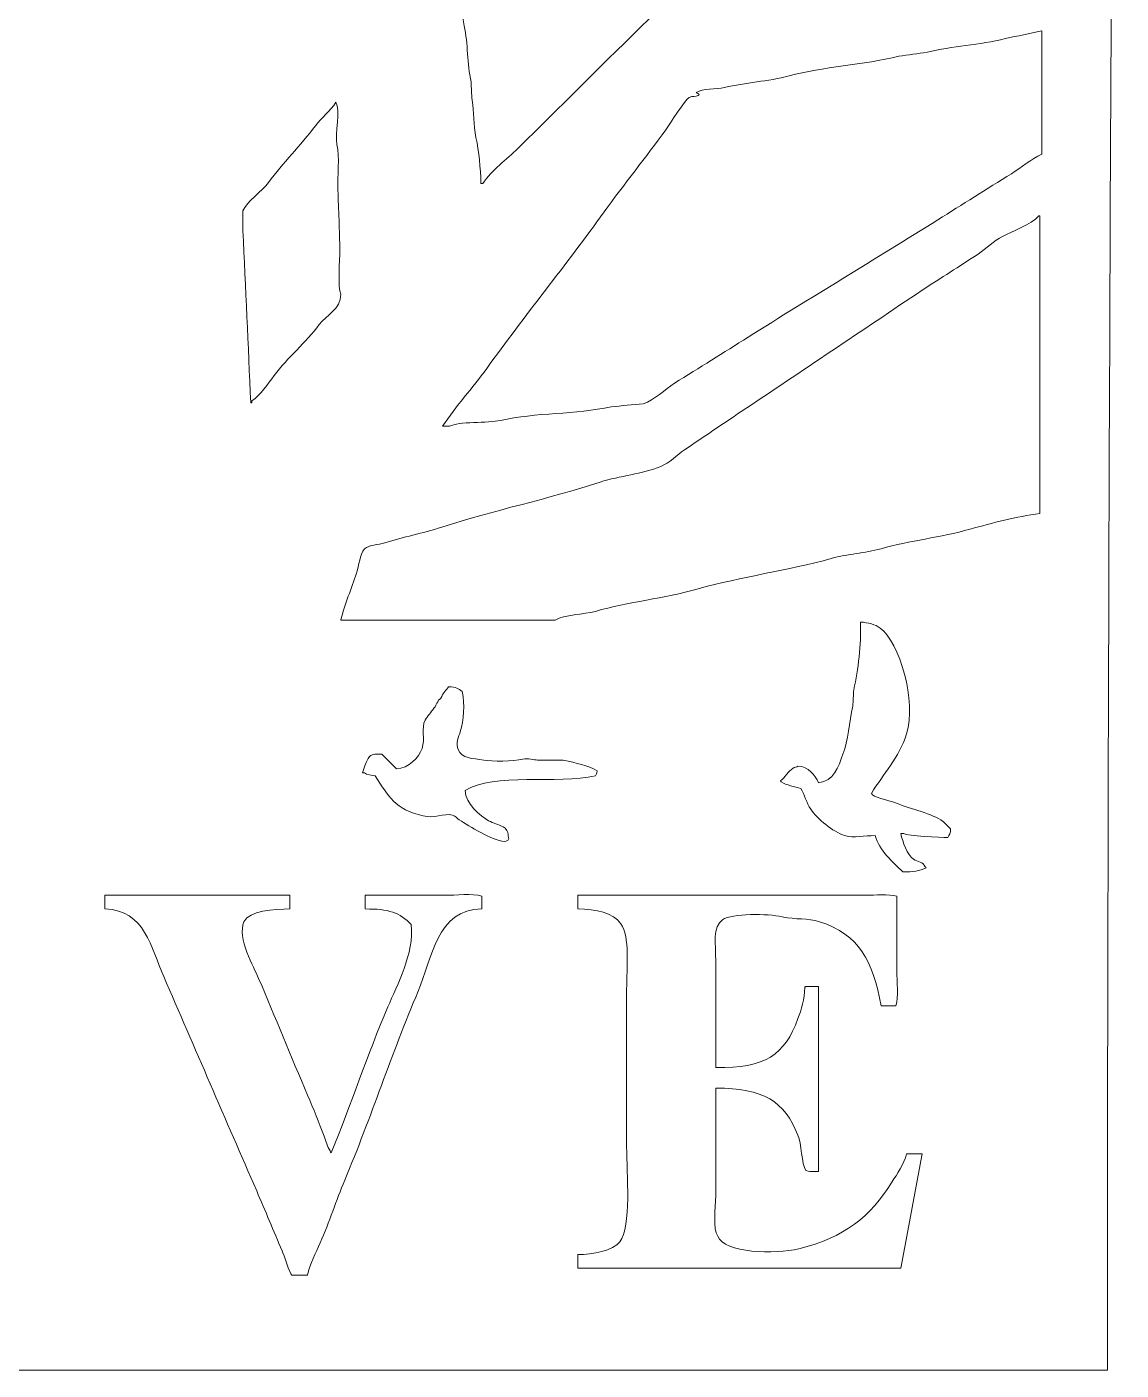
# Model space of a CAD drawing. Header units: centimetres. Extents: x -9.7 to 9.8, y -11.5 to 4.4.
# Drawn here: x -4.92 to -0.52, y -11.55 to -6.15 of the extents above; entities that cross this region are included whole.
import ezdxf

# ---------------------------------------------------------------- set-up
doc = ezdxf.new("R2010")
doc.units = ezdxf.units.CM
doc.header["$MEASUREMENT"] = 0
doc.layers.add('layer 1', color=7, linetype='Continuous')

msp = doc.modelspace()

# ---------------------------------------------------------------- linework, layer by layer
at = {"layer": 'layer 1', "color": 250, "lineweight": 9}
for points, knots in [([(-9.65926, 4.42068), (-6.61241, 4.42068), (-3.56466, 4.42068), (-0.51781, 4.42068), (-0.51781, 4.42068), (-0.51781, -0.9355), (-0.57291, -6.25911), (-0.57291, -11.54931), (-0.57291, -11.54931), (-3.59483, -11.54931), (-6.61765, -11.54931), (-9.63958, -11.54931), (-9.63958, -11.54931), (-9.63958, -10.63068), (-9.63958, -9.71178), (-9.63958, -8.79315), (-9.63958, -8.79315), (-9.64614, -8.79315), (-9.6527, -8.79315), (-9.65926, -8.79315), (-9.65926, -8.79315), (-9.65926, -4.38898), (-9.65926, 0.01651), (-9.65926, 4.42068)], [0, 0, 0, 0, 0.1428571, 0.1428571, 0.1428571, 0.1428571, 0.2857143, 0.2857143, 0.2857143, 0.2857143, 0.4285714, 0.4285714, 0.4285714, 0.4285714, 0.5714286, 0.5714286, 0.5714286, 0.5714286, 0.7142857, 0.7142857, 0.7142857, 0.7142857, 1, 1, 1, 1]), ([(-0.8372, -4.50535), (-0.83588, -4.39905), (-0.83457, -4.29272), (-0.83326, -4.18642), (-0.83326, -4.18642), (-0.83588, -4.18642), (-0.83851, -4.18642), (-0.84113, -4.18642), (-0.84113, -4.18642), (-0.89068, -4.23482), (-0.97725, -4.27022), (-1.03789, -4.30848), (-1.03789, -4.30848), (-1.154, -4.38174), (-1.27195, -4.4595), (-1.38812, -4.53291), (-1.38812, -4.53291), (-1.50586, -4.60732), (-1.54243, -4.65135), (-1.61243, -4.69828), (-1.61243, -4.69828), (-1.67601, -4.74092), (-1.73853, -4.78023), (-1.80131, -4.82428), (-1.80131, -4.82428), (-1.81571, -4.83438), (-1.83286, -4.85629), (-1.84854, -4.86365), (-1.84854, -4.86365), (-1.99089, -4.93054), (-2.1026, -5.03629), (-2.22632, -5.12352), (-2.22632, -5.12352), (-2.43349, -5.26959), (-2.64134, -5.41542), (-2.84808, -5.56057), (-2.84808, -5.56057), (-2.94693, -5.62997), (-3.03564, -5.70911), (-3.1078, -5.80468), (-3.1078, -5.80468), (-3.13659, -5.84281), (-3.18256, -5.85005), (-3.18257, -5.91887), (-3.18257, -5.91887), (-3.17736, -5.92749), (-3.18163, -5.94105), (-3.17863, -5.9543), (-3.17863, -5.9543), (-3.16518, -6.01369), (-3.17317, -6.07946), (-3.15896, -6.1433), (-3.15896, -6.1433), (-3.14337, -6.21327), (-3.14699, -6.2975), (-3.13141, -6.36773), (-3.13141, -6.36773), (-3.1301, -6.39266), (-3.12879, -6.4176), (-3.12747, -6.44254), (-3.12747, -6.44254), (-3.11719, -6.48878), (-3.12306, -6.54123), (-3.11173, -6.59215), (-3.11173, -6.59215), (-3.09927, -6.64818), (-3.09297, -6.71457), (-3.09206, -6.77721), (-3.09206, -6.77721), (-3.08943, -6.77721), (-3.08681, -6.77721), (-3.08419, -6.77721), (-3.08419, -6.77721), (-3.04876, -6.72381), (-2.98763, -6.6806), (-2.94252, -6.63547), (-2.94252, -6.63547), (-2.83562, -6.5285), (-2.72674, -6.42351), (-2.61984, -6.31654), (-2.61984, -6.31654), (-2.448, -6.14461), (-2.27223, -5.97662), (-2.10039, -5.80468), (-2.10039, -5.80468), (-2.01251, -5.71545), (-1.92461, -5.62618), (-1.83673, -5.53694), (-1.83673, -5.53694), (-1.73673, -5.46135), (-1.63671, -5.37304), (-1.56127, -5.27314), (-1.56127, -5.27314), (-1.54291, -5.25608), (-1.52454, -5.23901), (-1.50618, -5.22195), (-1.50618, -5.22195), (-1.45409, -5.16984), (-1.39724, -5.11556), (-1.3527, -5.05658), (-1.3527, -5.05658), (-1.31729, -5.02246), (-1.28187, -4.98833), (-1.24645, -4.95421), (-1.24645, -4.95421), (-1.21637, -4.91438), (-1.17346, -4.88672), (-1.14414, -4.8479), (-1.14414, -4.8479), (-1.12262, -4.81942), (-0.84949, -4.57233), (-0.8372, -4.50535)], [0, 0, 0, 0, 0.0344828, 0.0344828, 0.0344828, 0.0344828, 0.0689655, 0.0689655, 0.0689655, 0.0689655, 0.1034483, 0.1034483, 0.1034483, 0.1034483, 0.137931, 0.137931, 0.137931, 0.137931, 0.1724138, 0.1724138, 0.1724138, 0.1724138, 0.2068966, 0.2068966, 0.2068966, 0.2068966, 0.2413793, 0.2413793, 0.2413793, 0.2413793, 0.2758621, 0.2758621, 0.2758621, 0.2758621, 0.3103448, 0.3103448, 0.3103448, 0.3103448, 0.3448276, 0.3448276, 0.3448276, 0.3448276, 0.3793103, 0.3793103, 0.3793103, 0.3793103, 0.4137931, 0.4137931, 0.4137931, 0.4137931, 0.4482759, 0.4482759, 0.4482759, 0.4482759, 0.4827586, 0.4827586, 0.4827586, 0.4827586, 0.5172414, 0.5172414, 0.5172414, 0.5172414, 0.5517241, 0.5517241, 0.5517241, 0.5517241, 0.5862069, 0.5862069, 0.5862069, 0.5862069, 0.6206897, 0.6206897, 0.6206897, 0.6206897, 0.6551724, 0.6551724, 0.6551724, 0.6551724, 0.6896552, 0.6896552, 0.6896552, 0.6896552, 0.7241379, 0.7241379, 0.7241379, 0.7241379, 0.7586207, 0.7586207, 0.7586207, 0.7586207, 0.7931034, 0.7931034, 0.7931034, 0.7931034, 0.8275862, 0.8275862, 0.8275862, 0.8275862, 0.862069, 0.862069, 0.862069, 0.862069, 0.8965517, 0.8965517, 0.8965517, 0.8965517, 0.9310345, 0.9310345, 0.9310345, 0.9310345, 1, 1, 1, 1]), ([(-0.8372, -6.16298), (-0.88572, -6.17349), (-0.93427, -6.18399), (-0.9828, -6.19449), (-0.9828, -6.19449), (-1.08793, -6.22117), (-1.19689, -6.22353), (-1.29761, -6.24961), (-1.29761, -6.24961), (-1.33565, -6.25486), (-1.3737, -6.26011), (-1.41173, -6.26536), (-1.41173, -6.26536), (-1.5547, -6.30148), (-1.71749, -6.30744), (-1.85247, -6.3441), (-1.85247, -6.3441), (-1.93746, -6.36719), (-2.02882, -6.37034), (-2.1122, -6.39135), (-2.1122, -6.39135), (-2.14764, -6.40028), (-2.19838, -6.3926), (-2.22632, -6.41104), (-2.22632, -6.41104), (-2.21589, -6.41786), (-2.20946, -6.41631), (-2.21845, -6.42285), (-2.21845, -6.42285), (-2.22832, -6.42994), (-2.24093, -6.42427), (-2.25386, -6.43072), (-2.25386, -6.43072), (-2.26962, -6.43858), (-2.33307, -6.53945), (-2.34831, -6.56066), (-2.34831, -6.56066), (-2.42831, -6.67201), (-2.51547, -6.779), (-2.59622, -6.8914), (-2.59622, -6.8914), (-2.74895, -7.10397), (-2.91498, -7.30776), (-3.06845, -7.52138), (-3.06845, -7.52138), (-3.12462, -7.59957), (-3.19317, -7.67206), (-3.24553, -7.75368), (-3.24553, -7.75368), (-3.23635, -7.75368), (-3.22717, -7.75368), (-3.21798, -7.75368), (-3.21798, -7.75368), (-3.18308, -7.733), (-3.06325, -7.74152), (-3.01335, -7.73006), (-3.01335, -7.73006), (-2.87124, -7.6974), (-2.71042, -7.70699), (-2.56868, -7.67494), (-2.56868, -7.67494), (-2.5254, -7.671), (-2.4821, -7.66706), (-2.43882, -7.66312), (-2.43882, -7.66312), (-2.39548, -7.64826), (-2.3511, -7.6046), (-2.31289, -7.58044), (-2.31289, -7.58044), (-2.21396, -7.51787), (-2.11517, -7.45698), (-2.01775, -7.39538), (-2.01775, -7.39538), (-1.76371, -7.23475), (-1.50855, -7.08342), (-1.25432, -6.92289), (-1.25432, -6.92289), (-1.15708, -6.8615), (-1.05821, -6.80026), (-0.95919, -6.73784), (-0.95919, -6.73784), (-0.91911, -6.71258), (-0.88074, -6.68131), (-0.8372, -6.65909), (-0.8372, -6.65909), (-0.8372, -6.49374), (-0.8372, -6.32834), (-0.8372, -6.16298)], [0, 0, 0, 0, 0.0434783, 0.0434783, 0.0434783, 0.0434783, 0.0869565, 0.0869565, 0.0869565, 0.0869565, 0.1304348, 0.1304348, 0.1304348, 0.1304348, 0.173913, 0.173913, 0.173913, 0.173913, 0.2173913, 0.2173913, 0.2173913, 0.2173913, 0.2608696, 0.2608696, 0.2608696, 0.2608696, 0.3043478, 0.3043478, 0.3043478, 0.3043478, 0.3478261, 0.3478261, 0.3478261, 0.3478261, 0.3913043, 0.3913043, 0.3913043, 0.3913043, 0.4347826, 0.4347826, 0.4347826, 0.4347826, 0.4782609, 0.4782609, 0.4782609, 0.4782609, 0.5217391, 0.5217391, 0.5217391, 0.5217391, 0.5652174, 0.5652174, 0.5652174, 0.5652174, 0.6086957, 0.6086957, 0.6086957, 0.6086957, 0.6521739, 0.6521739, 0.6521739, 0.6521739, 0.6956522, 0.6956522, 0.6956522, 0.6956522, 0.7391304, 0.7391304, 0.7391304, 0.7391304, 0.7826087, 0.7826087, 0.7826087, 0.7826087, 0.826087, 0.826087, 0.826087, 0.826087, 0.8695652, 0.8695652, 0.8695652, 0.8695652, 0.9130435, 0.9130435, 0.9130435, 0.9130435, 1, 1, 1, 1]), ([(-3.67447, -6.45041), (-3.69704, -6.48616), (-3.73233, -6.512), (-3.75711, -6.54491), (-3.75711, -6.54491), (-3.81697, -6.62442), (-3.88615, -6.69375), (-3.946, -6.77328), (-3.946, -6.77328), (-3.97036, -6.80566), (-4.03391, -6.85199), (-4.04831, -6.88746), (-4.04831, -6.88746), (-4.04831, -6.91371), (-4.04831, -6.93996), (-4.04831, -6.96621), (-4.04831, -6.96621), (-4.03782, -7.19718), (-4.02732, -7.42822), (-4.01683, -7.65918), (-4.01683, -7.65918), (-4.01552, -7.65918), (-4.0142, -7.65918), (-4.01289, -7.65918), (-4.01289, -7.65918), (-4.01289, -7.65656), (-4.01289, -7.65394), (-4.01289, -7.65131), (-4.01289, -7.65131), (-3.97735, -7.62773), (-3.94803, -7.58293), (-3.92238, -7.54894), (-3.92238, -7.54894), (-3.86804, -7.47692), (-3.79643, -7.41717), (-3.74136, -7.34419), (-3.74136, -7.34419), (-3.71343, -7.30717), (-3.6558, -7.28413), (-3.65479, -7.22214), (-3.65479, -7.22214), (-3.66906, -7.19871), (-3.65825, -7.08245), (-3.65873, -7.04496), (-3.65873, -7.04496), (-3.65965, -6.97205), (-3.66413, -6.87747), (-3.66659, -6.80478), (-3.66659, -6.80478), (-3.66861, -6.74518), (-3.65922, -6.67239), (-3.67053, -6.61972), (-3.67053, -6.61972), (-3.67975, -6.57681), (-3.65541, -6.48127), (-3.67447, -6.45041)], [0, 0, 0, 0, 0.0666667, 0.0666667, 0.0666667, 0.0666667, 0.1333333, 0.1333333, 0.1333333, 0.1333333, 0.2, 0.2, 0.2, 0.2, 0.2666667, 0.2666667, 0.2666667, 0.2666667, 0.3333333, 0.3333333, 0.3333333, 0.3333333, 0.4, 0.4, 0.4, 0.4, 0.4666667, 0.4666667, 0.4666667, 0.4666667, 0.5333333, 0.5333333, 0.5333333, 0.5333333, 0.6, 0.6, 0.6, 0.6, 0.6666667, 0.6666667, 0.6666667, 0.6666667, 0.7333333, 0.7333333, 0.7333333, 0.7333333, 0.8, 0.8, 0.8, 0.8, 0.8666667, 0.8666667, 0.8666667, 0.8666667, 1, 1, 1, 1]), ([(-0.84507, -8.10411), (-0.84507, -7.70516), (-0.84507, -7.30609), (-0.84507, -6.90715), (-0.84507, -6.90715), (-0.84638, -6.90715), (-0.84769, -6.90715), (-0.849, -6.90715), (-0.849, -6.90715), (-0.87852, -6.94291), (-0.95855, -6.97057), (-0.9946, -6.98983), (-0.9946, -6.98983), (-1.02841, -7.00789), (-1.06101, -7.03934), (-1.09298, -7.0607), (-1.09298, -7.0607), (-1.16819, -7.11094), (-1.24196, -7.15624), (-1.31729, -7.20639), (-1.31729, -7.20639), (-1.55989, -7.36792), (-1.80143, -7.53224), (-2.0453, -7.69462), (-2.0453, -7.69462), (-2.12122, -7.74517), (-2.19649, -7.79687), (-2.27354, -7.84818), (-2.27354, -7.84818), (-2.30287, -7.86771), (-2.33506, -7.90175), (-2.36798, -7.91511), (-2.36798, -7.91511), (-2.44496, -7.94635), (-2.53182, -7.95201), (-2.61197, -7.97811), (-2.61197, -7.97811), (-2.81909, -8.04556), (-3.04214, -8.09209), (-3.24946, -8.15923), (-3.24946, -8.15923), (-3.32635, -8.18413), (-3.40451, -8.19857), (-3.47771, -8.22223), (-3.47771, -8.22223), (-3.50612, -8.23141), (-3.53957, -8.22929), (-3.56034, -8.24585), (-3.56034, -8.24585), (-3.57952, -8.27175), (-3.58068, -8.3107), (-3.59183, -8.34429), (-3.59183, -8.34429), (-3.61189, -8.40476), (-3.63903, -8.46892), (-3.65479, -8.53328), (-3.65479, -8.53328), (-3.36755, -8.53328), (-3.08022, -8.53328), (-2.79298, -8.53328), (-2.79298, -8.53328), (-2.75694, -8.50969), (-2.6785, -8.51117), (-2.63164, -8.49785), (-2.63164, -8.49785), (-2.49832, -8.45994), (-2.356, -8.44616), (-2.21845, -8.40729), (-2.21845, -8.40729), (-2.04562, -8.35844), (-1.85623, -8.33377), (-1.68326, -8.28523), (-1.68326, -8.28523), (-1.61454, -8.26594), (-1.55126, -8.2652), (-1.48257, -8.24585), (-1.48257, -8.24585), (-1.3674, -8.21343), (-1.24376, -8.2007), (-1.12446, -8.16711), (-1.12446, -8.16711), (-1.03683, -8.14243), (-0.93804, -8.11683), (-0.84507, -8.10411)], [0, 0, 0, 0, 0.0454545, 0.0454545, 0.0454545, 0.0454545, 0.0909091, 0.0909091, 0.0909091, 0.0909091, 0.1363636, 0.1363636, 0.1363636, 0.1363636, 0.1818182, 0.1818182, 0.1818182, 0.1818182, 0.2272727, 0.2272727, 0.2272727, 0.2272727, 0.2727273, 0.2727273, 0.2727273, 0.2727273, 0.3181818, 0.3181818, 0.3181818, 0.3181818, 0.3636364, 0.3636364, 0.3636364, 0.3636364, 0.4090909, 0.4090909, 0.4090909, 0.4090909, 0.4545455, 0.4545455, 0.4545455, 0.4545455, 0.5, 0.5, 0.5, 0.5, 0.5454545, 0.5454545, 0.5454545, 0.5454545, 0.5909091, 0.5909091, 0.5909091, 0.5909091, 0.6363636, 0.6363636, 0.6363636, 0.6363636, 0.6818182, 0.6818182, 0.6818182, 0.6818182, 0.7272727, 0.7272727, 0.7272727, 0.7272727, 0.7727273, 0.7727273, 0.7727273, 0.7727273, 0.8181818, 0.8181818, 0.8181818, 0.8181818, 0.8636364, 0.8636364, 0.8636364, 0.8636364, 0.9090909, 0.9090909, 0.9090909, 0.9090909, 1, 1, 1, 1]), ([(-1.5652, -8.54116), (-1.56337, -8.63212), (-1.57456, -8.73223), (-1.59275, -8.81284), (-1.59275, -8.81284), (-1.59406, -8.83515), (-1.59537, -8.85746), (-1.59668, -8.87977), (-1.59668, -8.87977), (-1.6114, -8.94265), (-1.61525, -9.01762), (-1.63604, -9.0727), (-1.63604, -9.0727), (-1.65464, -9.12199), (-1.67268, -9.18213), (-1.73442, -9.18689), (-1.73442, -9.18689), (-1.74914, -9.1557), (-1.77373, -9.12267), (-1.81706, -9.11995), (-1.81706, -9.11995), (-1.82241, -9.1243), (-1.83035, -9.12357), (-1.83673, -9.12782), (-1.83673, -9.12782), (-1.85603, -9.14071), (-1.86783, -9.16564), (-1.88789, -9.17901), (-1.88789, -9.17901), (-1.88432, -9.18328), (-1.8882, -9.17934), (-1.88395, -9.18295), (-1.88395, -9.18295), (-1.86391, -9.19817), (-1.83033, -9.20108), (-1.80525, -9.21051), (-1.80525, -9.21051), (-1.79071, -9.23431), (-1.78231, -9.26806), (-1.7659, -9.29319), (-1.7659, -9.29319), (-1.73974, -9.33325), (-1.67702, -9.38379), (-1.62817, -9.39951), (-1.62817, -9.39951), (-1.59496, -9.41019), (-1.54828, -9.39992), (-1.50618, -9.39951), (-1.50618, -9.39951), (-1.49057, -9.46115), (-1.43559, -9.50554), (-1.39599, -9.54519), (-1.39599, -9.54519), (-1.35569, -9.54628), (-1.32698, -9.54146), (-1.30155, -9.52944), (-1.30155, -9.52944), (-1.30512, -9.52517), (-1.30124, -9.5291), (-1.30548, -9.5255), (-1.30548, -9.5255), (-1.31429, -9.50259), (-1.33419, -9.50668), (-1.3527, -9.494), (-1.3527, -9.494), (-1.37872, -9.47619), (-1.39568, -9.42668), (-1.40386, -9.39163), (-1.40386, -9.39163), (-1.39993, -9.39163), (-1.39599, -9.39163), (-1.39206, -9.39163), (-1.39206, -9.39163), (-1.37752, -9.40068), (-1.2435, -9.40741), (-1.21497, -9.40738), (-1.21497, -9.40738), (-1.20796, -9.3954), (-1.20403, -9.39225), (-1.20317, -9.37194), (-1.20317, -9.37194), (-1.21678, -9.36199), (-1.22763, -9.34545), (-1.24252, -9.33651), (-1.24252, -9.33651), (-1.29021, -9.30787), (-1.37805, -9.28783), (-1.43141, -9.26564), (-1.43141, -9.26564), (-1.45566, -9.25555), (-1.51832, -9.24592), (-1.52192, -9.2302), (-1.52192, -9.2302), (-1.47433, -9.15202), (-1.41165, -9.0875), (-1.38025, -8.99002), (-1.38025, -8.99002), (-1.33893, -8.86173), (-1.40901, -8.6205), (-1.4865, -8.56478), (-1.4865, -8.56478), (-1.50622, -8.5506), (-1.53331, -8.54235), (-1.5652, -8.54116)], [0, 0, 0, 0, 0.037037, 0.037037, 0.037037, 0.037037, 0.0740741, 0.0740741, 0.0740741, 0.0740741, 0.1111111, 0.1111111, 0.1111111, 0.1111111, 0.1481481, 0.1481481, 0.1481481, 0.1481481, 0.1851852, 0.1851852, 0.1851852, 0.1851852, 0.2222222, 0.2222222, 0.2222222, 0.2222222, 0.2592593, 0.2592593, 0.2592593, 0.2592593, 0.2962963, 0.2962963, 0.2962963, 0.2962963, 0.3333333, 0.3333333, 0.3333333, 0.3333333, 0.3703704, 0.3703704, 0.3703704, 0.3703704, 0.4074074, 0.4074074, 0.4074074, 0.4074074, 0.4444444, 0.4444444, 0.4444444, 0.4444444, 0.4814815, 0.4814815, 0.4814815, 0.4814815, 0.5185185, 0.5185185, 0.5185185, 0.5185185, 0.5555556, 0.5555556, 0.5555556, 0.5555556, 0.5925926, 0.5925926, 0.5925926, 0.5925926, 0.6296296, 0.6296296, 0.6296296, 0.6296296, 0.6666667, 0.6666667, 0.6666667, 0.6666667, 0.7037037, 0.7037037, 0.7037037, 0.7037037, 0.7407407, 0.7407407, 0.7407407, 0.7407407, 0.7777778, 0.7777778, 0.7777778, 0.7777778, 0.8148148, 0.8148148, 0.8148148, 0.8148148, 0.8518519, 0.8518519, 0.8518519, 0.8518519, 0.8888889, 0.8888889, 0.8888889, 0.8888889, 0.9259259, 0.9259259, 0.9259259, 0.9259259, 1, 1, 1, 1]), ([(-3.22192, -8.80102), (-3.22983, -8.81368), (-3.24382, -8.82575), (-3.24946, -8.8404), (-3.24946, -8.8404), (-3.25078, -8.8509), (-3.26421, -8.85062), (-3.26552, -8.86111), (-3.26552, -8.86111), (-3.27047, -8.86806), (-3.27389, -8.88204), (-3.28095, -8.88765), (-3.28095, -8.88765), (-3.29275, -8.90339), (-3.30456, -8.91915), (-3.31636, -8.93489), (-3.31636, -8.93489), (-3.33135, -8.96853), (-3.31568, -9.01076), (-3.32817, -9.04908), (-3.32817, -9.04908), (-3.34038, -9.08654), (-3.38346, -9.1284), (-3.43048, -9.13176), (-3.43048, -9.13176), (-3.45043, -9.11217), (-3.4695, -9.09226), (-3.48951, -9.0727), (-3.48951, -9.0727), (-3.51193, -9.07241), (-3.52535, -9.06827), (-3.53948, -9.08167), (-3.53948, -9.08167), (-3.5538, -9.10209), (-3.56061, -9.12684), (-3.56821, -9.14751), (-3.56821, -9.14751), (-3.56559, -9.14751), (-3.56297, -9.14751), (-3.56034, -9.14751), (-3.56034, -9.14751), (-3.55065, -9.15441), (-3.53028, -9.15674), (-3.51706, -9.15932), (-3.51706, -9.15932), (-3.46201, -9.24296), (-3.43775, -9.29302), (-3.32423, -9.32076), (-3.32423, -9.32076), (-3.28188, -9.33111), (-3.24094, -9.30972), (-3.20618, -9.31682), (-3.20618, -9.31682), (-3.19758, -9.31857), (-3.18549, -9.33233), (-3.17863, -9.33651), (-3.17863, -9.33651), (-3.13683, -9.36198), (-3.05058, -9.41901), (-2.99761, -9.42313), (-2.99761, -9.42313), (-2.98849, -9.42027), (-2.98502, -9.4231), (-2.98044, -9.41435), (-2.98044, -9.41435), (-2.97728, -9.40971), (-2.98276, -9.4047), (-2.98187, -9.39557), (-2.98187, -9.39557), (-2.98133, -9.38556), (-2.99229, -9.37076), (-3.00155, -9.36407), (-3.00155, -9.36407), (-3.02122, -9.35619), (-3.0409, -9.34832), (-3.06058, -9.34045), (-3.06058, -9.34045), (-3.09492, -9.31922), (-3.15443, -9.27208), (-3.15502, -9.21838), (-3.15502, -9.21838), (-3.0417, -9.14598), (-2.78199, -9.1938), (-2.63164, -9.15932), (-2.63164, -9.15932), (-2.62723, -9.15109), (-2.626, -9.15211), (-2.62377, -9.13964), (-2.62377, -9.13964), (-2.66257, -9.11602), (-2.70684, -9.10842), (-2.7615, -9.09633), (-2.7615, -9.09633), (-2.7956, -9.09633), (-2.82971, -9.09633), (-2.86382, -9.09633), (-2.86382, -9.09633), (-2.87689, -9.09435), (-2.90382, -9.08838), (-2.92285, -9.09239), (-2.92285, -9.09239), (-2.96095, -9.10042), (-3.04845, -9.10239), (-3.08025, -9.09633), (-3.08025, -9.09633), (-3.12581, -9.08764), (-3.16868, -9.092), (-3.18257, -9.05301), (-3.18257, -9.05301), (-3.19565, -9.03222), (-3.1796, -8.9983), (-3.1747, -8.98214), (-3.1747, -8.98214), (-3.16031, -8.93473), (-3.15574, -8.87289), (-3.16683, -8.82071), (-3.16683, -8.82071), (-3.18441, -8.80897), (-3.18986, -8.80109), (-3.22192, -8.80102)], [0, 0, 0, 0, 0.0322581, 0.0322581, 0.0322581, 0.0322581, 0.0645161, 0.0645161, 0.0645161, 0.0645161, 0.0967742, 0.0967742, 0.0967742, 0.0967742, 0.1290323, 0.1290323, 0.1290323, 0.1290323, 0.1612903, 0.1612903, 0.1612903, 0.1612903, 0.1935484, 0.1935484, 0.1935484, 0.1935484, 0.2258065, 0.2258065, 0.2258065, 0.2258065, 0.2580645, 0.2580645, 0.2580645, 0.2580645, 0.2903226, 0.2903226, 0.2903226, 0.2903226, 0.3225806, 0.3225806, 0.3225806, 0.3225806, 0.3548387, 0.3548387, 0.3548387, 0.3548387, 0.3870968, 0.3870968, 0.3870968, 0.3870968, 0.4193548, 0.4193548, 0.4193548, 0.4193548, 0.4516129, 0.4516129, 0.4516129, 0.4516129, 0.483871, 0.483871, 0.483871, 0.483871, 0.516129, 0.516129, 0.516129, 0.516129, 0.5483871, 0.5483871, 0.5483871, 0.5483871, 0.5806452, 0.5806452, 0.5806452, 0.5806452, 0.6129032, 0.6129032, 0.6129032, 0.6129032, 0.6451613, 0.6451613, 0.6451613, 0.6451613, 0.6774194, 0.6774194, 0.6774194, 0.6774194, 0.7096774, 0.7096774, 0.7096774, 0.7096774, 0.7419355, 0.7419355, 0.7419355, 0.7419355, 0.7741935, 0.7741935, 0.7741935, 0.7741935, 0.8064516, 0.8064516, 0.8064516, 0.8064516, 0.8387097, 0.8387097, 0.8387097, 0.8387097, 0.8709677, 0.8709677, 0.8709677, 0.8709677, 0.9032258, 0.9032258, 0.9032258, 0.9032258, 0.9354839, 0.9354839, 0.9354839, 0.9354839, 1, 1, 1, 1]), ([(-4.60317, -9.63968), (-4.60317, -9.65806), (-4.60317, -9.67644), (-4.60317, -9.69481), (-4.60317, -9.69481), (-4.44219, -9.69918), (-4.41743, -9.85088), (-4.36706, -9.96649), (-4.36706, -9.96649), (-4.24285, -10.25157), (-4.11747, -10.54376), (-3.99322, -10.82877), (-3.99322, -10.82877), (-3.95788, -10.90982), (-3.92496, -10.99079), (-3.8909, -11.06895), (-3.8909, -11.06895), (-3.88413, -11.0845), (-3.86045, -11.16225), (-3.85155, -11.16739), (-3.85155, -11.16739), (-3.83056, -11.16739), (-3.80957, -11.16739), (-3.78859, -11.16739), (-3.78859, -11.16739), (-3.77973, -11.12158), (-3.7545, -11.07739), (-3.73743, -11.03745), (-3.73743, -11.03745), (-3.70153, -10.95349), (-3.67299, -10.86692), (-3.63905, -10.78546), (-3.63905, -10.78546), (-3.53385, -10.53296), (-3.44938, -10.27456), (-3.34391, -10.02555), (-3.34391, -10.02555), (-3.28963, -9.8974), (-3.26878, -9.69436), (-3.08812, -9.69481), (-3.08812, -9.69481), (-3.08812, -9.67775), (-3.08812, -9.66068), (-3.08812, -9.64362), (-3.08812, -9.64362), (-3.1262, -9.63105), (-3.19205, -9.63968), (-3.23766, -9.63968), (-3.23766, -9.63968), (-3.3439, -9.63968), (-3.45017, -9.63968), (-3.55641, -9.63968), (-3.55641, -9.63968), (-3.55641, -9.65806), (-3.55641, -9.67644), (-3.55641, -9.69481), (-3.55641, -9.69481), (-3.4637, -9.69393), (-3.41716, -9.70911), (-3.37146, -9.75781), (-3.37146, -9.75781), (-3.36019, -9.87452), (-3.42813, -10.00011), (-3.4659, -10.08855), (-3.4659, -10.08855), (-3.54901, -10.28315), (-3.61314, -10.48172), (-3.69414, -10.67521), (-3.69414, -10.67521), (-3.69731, -10.67119), (-3.69554, -10.67414), (-3.69808, -10.66734), (-3.69808, -10.66734), (-3.71094, -10.65046), (-3.71262, -10.62971), (-3.72169, -10.60828), (-3.72169, -10.60828), (-3.74432, -10.5548), (-3.76431, -10.49904), (-3.78859, -10.44291), (-3.78859, -10.44291), (-3.85487, -10.28966), (-3.91895, -10.12718), (-3.98535, -9.97436), (-3.98535, -9.97436), (-4.00436, -9.9306), (-4.07249, -9.81105), (-4.04438, -9.74599), (-4.04438, -9.74599), (-4.02471, -9.70048), (-3.92217, -9.69624), (-3.85942, -9.69481), (-3.85942, -9.69481), (-3.85942, -9.67644), (-3.85942, -9.65806), (-3.85942, -9.63968), (-3.85942, -9.63968), (-4.10731, -9.63968), (-4.35528, -9.63968), (-4.60317, -9.63968)], [0, 0, 0, 0, 0.0384615, 0.0384615, 0.0384615, 0.0384615, 0.0769231, 0.0769231, 0.0769231, 0.0769231, 0.1153846, 0.1153846, 0.1153846, 0.1153846, 0.1538462, 0.1538462, 0.1538462, 0.1538462, 0.1923077, 0.1923077, 0.1923077, 0.1923077, 0.2307692, 0.2307692, 0.2307692, 0.2307692, 0.2692308, 0.2692308, 0.2692308, 0.2692308, 0.3076923, 0.3076923, 0.3076923, 0.3076923, 0.3461538, 0.3461538, 0.3461538, 0.3461538, 0.3846154, 0.3846154, 0.3846154, 0.3846154, 0.4230769, 0.4230769, 0.4230769, 0.4230769, 0.4615385, 0.4615385, 0.4615385, 0.4615385, 0.5, 0.5, 0.5, 0.5, 0.5384615, 0.5384615, 0.5384615, 0.5384615, 0.5769231, 0.5769231, 0.5769231, 0.5769231, 0.6153846, 0.6153846, 0.6153846, 0.6153846, 0.6538462, 0.6538462, 0.6538462, 0.6538462, 0.6923077, 0.6923077, 0.6923077, 0.6923077, 0.7307692, 0.7307692, 0.7307692, 0.7307692, 0.7692308, 0.7692308, 0.7692308, 0.7692308, 0.8076923, 0.8076923, 0.8076923, 0.8076923, 0.8461538, 0.8461538, 0.8461538, 0.8461538, 0.8846154, 0.8846154, 0.8846154, 0.8846154, 0.9230769, 0.9230769, 0.9230769, 0.9230769, 1, 1, 1, 1]), ([(-2.70247, -9.63968), (-2.70247, -9.65806), (-2.70247, -9.67644), (-2.70247, -9.69481), (-2.70247, -9.69481), (-2.62829, -9.69424), (-2.56021, -9.71093), (-2.52933, -9.75387), (-2.52933, -9.75387), (-2.49155, -9.8064), (-2.50571, -9.92992), (-2.50572, -10.01767), (-2.50572, -10.01767), (-2.50572, -10.22896), (-2.50572, -10.44031), (-2.50572, -10.65159), (-2.50572, -10.65159), (-2.50572, -10.76168), (-2.48566, -10.97101), (-2.53326, -11.03352), (-2.53326, -11.03352), (-2.56, -11.06863), (-2.64331, -11.08419), (-2.70247, -11.0847), (-2.70247, -11.0847), (-2.70247, -11.10308), (-2.70247, -11.12145), (-2.70247, -11.13983), (-2.70247, -11.13983), (-2.26965, -11.13983), (-1.83669, -11.13983), (-1.40386, -11.13983), (-1.40386, -11.13983), (-1.37501, -10.98628), (-1.34614, -10.8327), (-1.31729, -10.67915), (-1.31729, -10.67915), (-1.33827, -10.67915), (-1.35926, -10.67915), (-1.38025, -10.67915), (-1.38025, -10.67915), (-1.39132, -10.72255), (-1.41823, -10.75938), (-1.43928, -10.79334), (-1.43928, -10.79334), (-1.52536, -10.93222), (-1.63122, -11.01711), (-1.81312, -11.06108), (-1.81312, -11.06108), (-1.90718, -11.08381), (-2.11471, -11.08048), (-2.13974, -11.00989), (-2.13974, -11.00989), (-2.1612, -10.98148), (-2.14761, -10.89954), (-2.14761, -10.84846), (-2.14761, -10.84846), (-2.14761, -10.70411), (-2.14761, -10.55971), (-2.14761, -10.41535), (-2.14761, -10.41535), (-1.95547, -10.41459), (-1.87141, -10.4683), (-1.81706, -10.60434), (-1.81706, -10.60434), (-1.80356, -10.63812), (-1.80189, -10.71998), (-1.78557, -10.74609), (-1.78557, -10.74609), (-1.77583, -10.75256), (-1.75055, -10.75051), (-1.73442, -10.75003), (-1.73442, -10.75003), (-1.73442, -10.502), (-1.73442, -10.25389), (-1.73442, -10.00586), (-1.73442, -10.00586), (-1.75147, -10.00586), (-1.76852, -10.00586), (-1.78557, -10.00586), (-1.78557, -10.00586), (-1.78915, -10.01013), (-1.78527, -10.0062), (-1.78951, -10.0098), (-1.78951, -10.0098), (-1.78967, -10.05765), (-1.80392, -10.09996), (-1.81706, -10.13579), (-1.81706, -10.13579), (-1.87069, -10.28206), (-1.94791, -10.33524), (-2.14761, -10.33266), (-2.14761, -10.33266), (-2.14761, -10.18962), (-2.14761, -10.04653), (-2.14761, -9.90349), (-2.14761, -9.90349), (-2.14761, -9.83497), (-2.16148, -9.7675), (-2.12007, -9.73812), (-2.12007, -9.73812), (-2.0819, -9.71104), (-1.94002, -9.71325), (-1.88002, -9.72631), (-1.88002, -9.72631), (-1.82496, -9.73829), (-1.77844, -9.73042), (-1.73048, -9.74599), (-1.73048, -9.74599), (-1.56889, -9.79847), (-1.51701, -9.90364), (-1.48257, -10.08461), (-1.48257, -10.08461), (-1.46289, -10.08461), (-1.44321, -10.08461), (-1.42354, -10.08461), (-1.42354, -10.08461), (-1.41165, -10.04861), (-1.4196, -9.98627), (-1.4196, -9.94286), (-1.4196, -9.94286), (-1.4196, -9.84312), (-1.4196, -9.74336), (-1.4196, -9.64362), (-1.4196, -9.64362), (-1.45146, -9.63316), (-1.50655, -9.63968), (-1.54553, -9.63968), (-1.54553, -9.63968), (-1.63472, -9.63968), (-1.72393, -9.63968), (-1.81312, -9.63968), (-1.81312, -9.63968), (-2.10954, -9.63968), (-2.40605, -9.63968), (-2.70247, -9.63968)], [0, 0, 0, 0, 0.0285714, 0.0285714, 0.0285714, 0.0285714, 0.0571429, 0.0571429, 0.0571429, 0.0571429, 0.0857143, 0.0857143, 0.0857143, 0.0857143, 0.1142857, 0.1142857, 0.1142857, 0.1142857, 0.1428571, 0.1428571, 0.1428571, 0.1428571, 0.1714286, 0.1714286, 0.1714286, 0.1714286, 0.2, 0.2, 0.2, 0.2, 0.2285714, 0.2285714, 0.2285714, 0.2285714, 0.2571429, 0.2571429, 0.2571429, 0.2571429, 0.2857143, 0.2857143, 0.2857143, 0.2857143, 0.3142857, 0.3142857, 0.3142857, 0.3142857, 0.3428571, 0.3428571, 0.3428571, 0.3428571, 0.3714286, 0.3714286, 0.3714286, 0.3714286, 0.4, 0.4, 0.4, 0.4, 0.4285714, 0.4285714, 0.4285714, 0.4285714, 0.4571429, 0.4571429, 0.4571429, 0.4571429, 0.4857143, 0.4857143, 0.4857143, 0.4857143, 0.5142857, 0.5142857, 0.5142857, 0.5142857, 0.5428571, 0.5428571, 0.5428571, 0.5428571, 0.5714286, 0.5714286, 0.5714286, 0.5714286, 0.6, 0.6, 0.6, 0.6, 0.6285714, 0.6285714, 0.6285714, 0.6285714, 0.6571429, 0.6571429, 0.6571429, 0.6571429, 0.6857143, 0.6857143, 0.6857143, 0.6857143, 0.7142857, 0.7142857, 0.7142857, 0.7142857, 0.7428571, 0.7428571, 0.7428571, 0.7428571, 0.7714286, 0.7714286, 0.7714286, 0.7714286, 0.8, 0.8, 0.8, 0.8, 0.8285714, 0.8285714, 0.8285714, 0.8285714, 0.8571429, 0.8571429, 0.8571429, 0.8571429, 0.8857143, 0.8857143, 0.8857143, 0.8857143, 0.9142857, 0.9142857, 0.9142857, 0.9142857, 0.9428571, 0.9428571, 0.9428571, 0.9428571, 1, 1, 1, 1])]:
    msp.add_open_spline(points, degree=3, knots=knots, dxfattribs=at)

doc.saveas('drawing.dxf')
